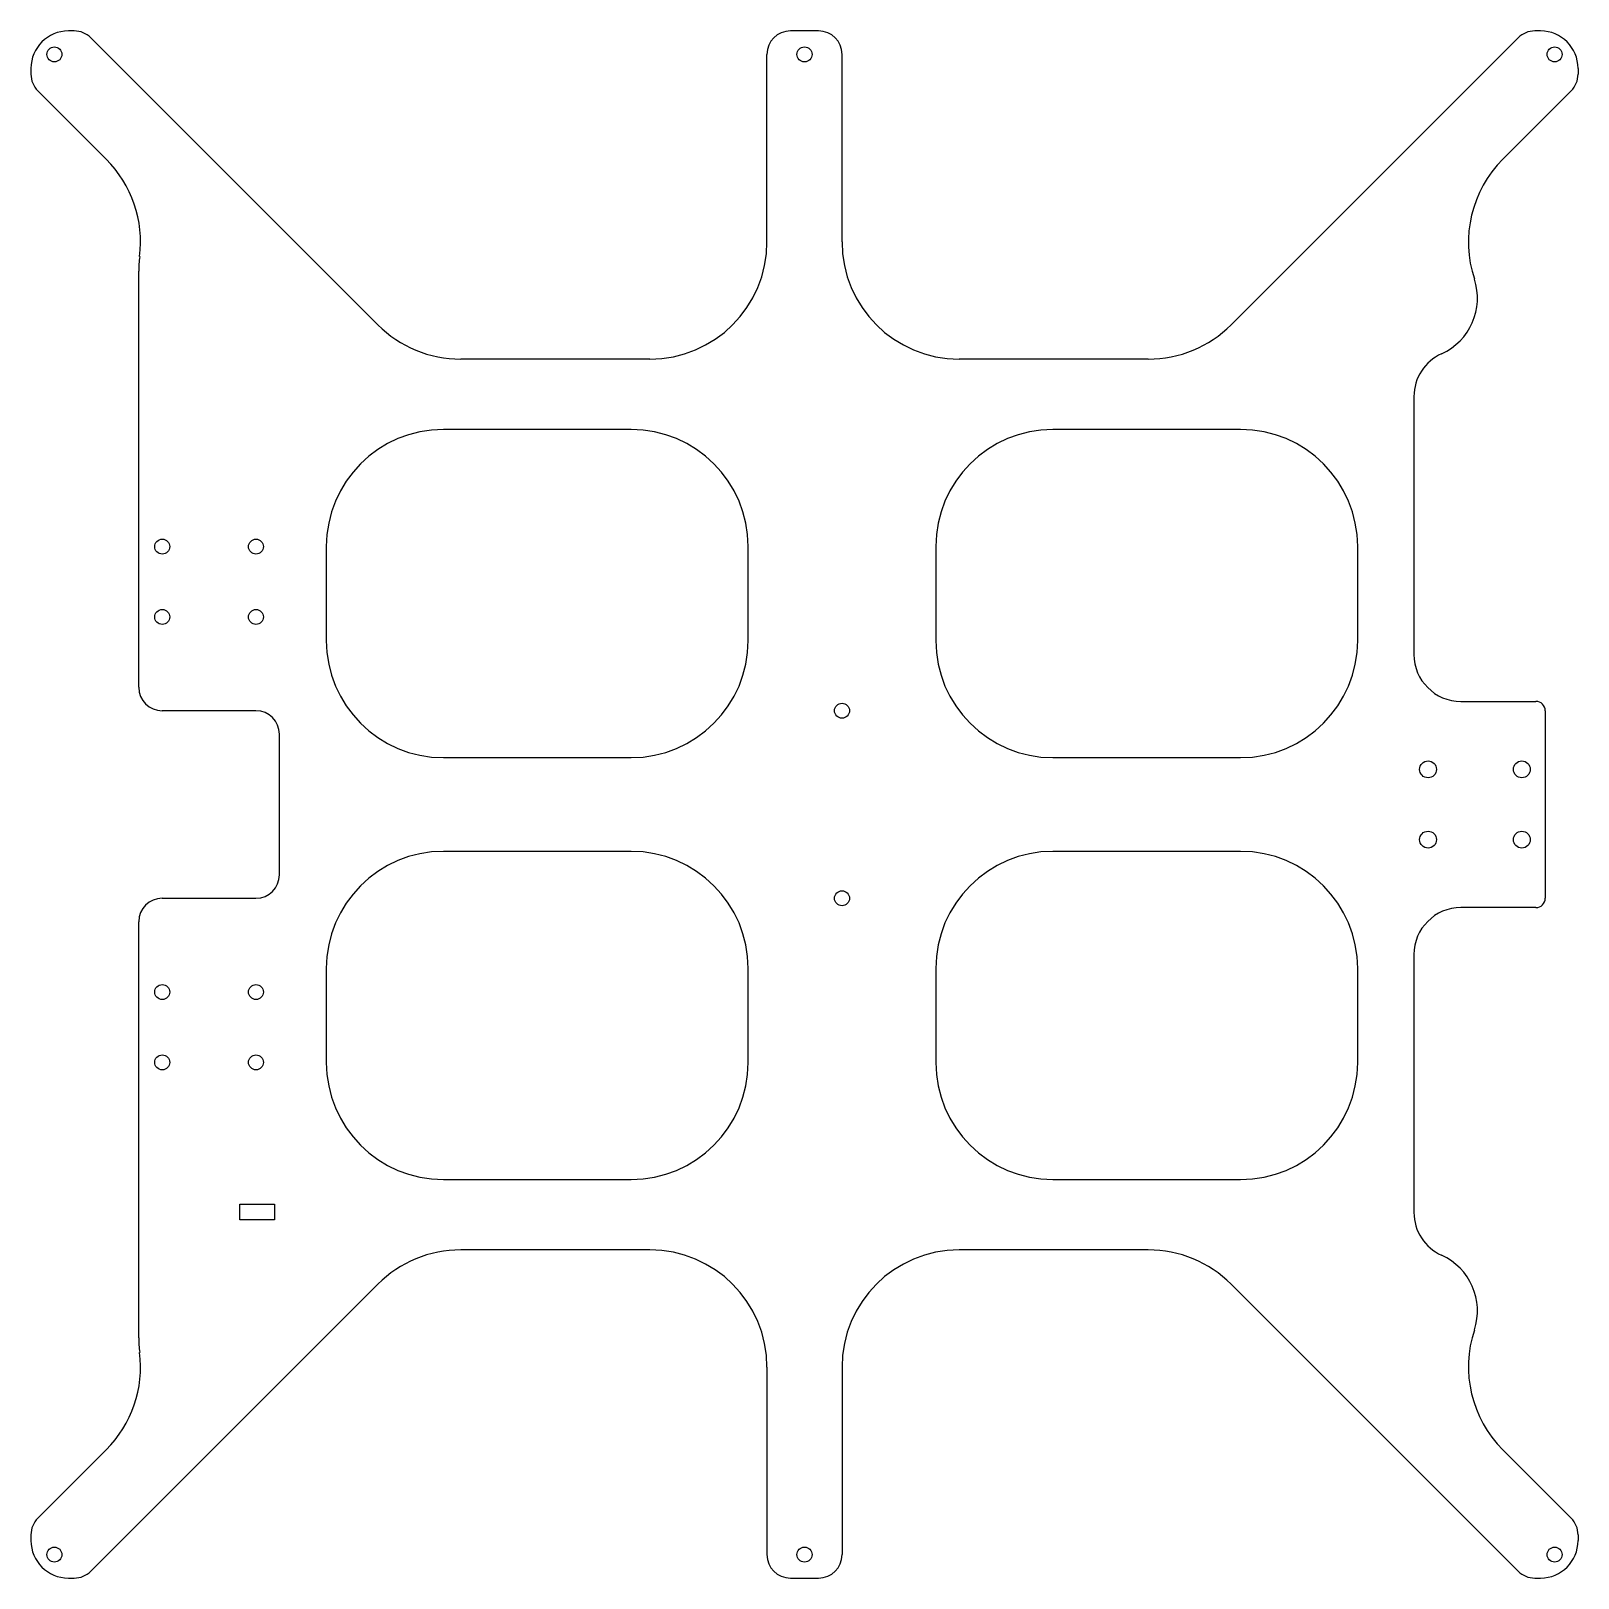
# Model space of a CAD drawing. Header units: millimetres. Extents: x -8 to 322, y 0 to 330.
import ezdxf

# ---------------------------------------------------------------- set-up
doc = ezdxf.new("R2010")
doc.units = ezdxf.units.MM

msp = doc.modelspace()

# ---------------------------------------------------------------- linework, layer by layer
at = {"color": 7, "linetype": 'Continuous', "lineweight": 25}
for p, q in [((1.24, 330), (0, 330)), ((65.99, 267.32), (4.78, 328.54)), ((160, 330), (154, 330)), ((248.01, 267.32), (309.22, 328.54)), ((314, 330), (312.76, 330)), ((149, 285), (149, 325)), ((165, 285), (165, 325)), ((-8, 322), (-8, 320.76)), ((322, 322), (322, 320.76)), ((8.06, 302.63), (-6.54, 317.22)), ((305.94, 302.63), (320.54, 317.22)), ((15, 190), (15, 278.77)), ((124, 260), (83.67, 260)), ((230.33, 260), (190, 260)), ((287, 252.03), (287, 197)), ((120, 245), (80, 245)), ((250, 245), (210, 245)), ((55, 220), (55, 200)), ((145, 200), (145, 220)), ((185, 220), (185, 200)), ((275, 200), (275, 220)), ((40, 185), (20, 185)), ((297, 187), (313, 187)), ((315, 185), (315, 145)), ((45, 150), (45, 180)), ((80, 175), (120, 175)), ((210, 175), (250, 175)), ((120, 155), (80, 155)), ((250, 155), (210, 155)), ((20, 145), (40, 145)), ((313, 143), (297, 143)), ((15, 51.23), (15, 140)), ((287, 133), (287, 77.97)), ((55, 130), (55, 110)), ((145, 110), (145, 130)), ((185, 130), (185, 110)), ((275, 110), (275, 130)), ((80, 85), (120, 85)), ((210, 85), (250, 85)), ((36.54, 79.72), (43.97, 79.72)), ((36.54, 76.38), (36.54, 79.72)), ((43.97, 79.72), (43.97, 76.38)), ((43.97, 76.38), (36.54, 76.38)), ((124, 70), (83.67, 70)), ((230.33, 70), (190, 70)), ((65.99, 62.68), (4.78, 1.46)), ((248.01, 62.68), (309.22, 1.46)), ((149, 45), (149, 5)), ((165, 45), (165, 5)), ((8.06, 27.37), (-6.54, 12.78)), ((305.94, 27.37), (320.54, 12.78)), ((-8, 9.24), (-8, 8)), ((322, 9.24), (322, 8)), ((0, 0), (1.24, 0)), ((154, 0), (160, 0)), ((312.76, 0), (314, 0))]:
    msp.add_line(p, q, dxfattribs=at)
for centre, radius in [((-3, 325), 1.6), ((157, 325), 1.6), ((317, 325), 1.6), ((20, 220), 1.6), ((40, 220), 1.6), ((20, 205), 1.6), ((40, 205), 1.6), ((165, 185), 1.6), ((290, 172.5), 1.8), ((310, 172.5), 1.8), ((290, 157.5), 1.8), ((310, 157.5), 1.8), ((165, 145), 1.6), ((20, 125), 1.6), ((40, 125), 1.6), ((20, 110), 1.6), ((40, 110), 1.6), ((-3, 5), 1.6), ((157, 5), 1.6), ((317, 5), 1.6)]:
    msp.add_circle(centre, radius, dxfattribs=at)
for centre, radius, start, end in [((0, 322), 8, 90, 180), ((1.24, 325), 5, 45, 90), ((154, 325), 5, 90, 180), ((160, 325), 5, 0, 90), ((312.76, 325), 5, 90, 135), ((314, 322), 8, 0, 90), ((-3, 320.76), 5, 180, 225), ((317, 320.76), 5, 315, 360), ((-9.62, 284.95), 25, 352.9011, 45), ((323.62, 284.95), 25, 135, 198.3253), ((124, 285), 25, 270, 0), ((190, 285), 25, 180, 270), ((40, 278.77), 25, 172.9011, 180), ((287.54, 273), 13, 294.2763, 18.3253), ((83.67, 285), 25, 225, 270), ((230.33, 285), 25, 270, 315), ((297, 252.03), 10, 114.2763, 180), ((80, 220), 25, 90, 180), ((120, 220), 25, 0, 90), ((210, 220), 25, 90, 180), ((250, 220), 25, 0, 90), ((80, 200), 25, 180, 270), ((120, 200), 25, 270, 0), ((210, 200), 25, 180, 270), ((250, 200), 25, 270, 0), ((297, 197), 10, 180, 270), ((20, 190), 5, 180, 270), ((40, 180), 5, 0, 90), ((313, 185), 2, 0, 90), ((80, 130), 25, 90, 180), ((120, 130), 25, 0, 90), ((210, 130), 25, 90, 180), ((250, 130), 25, 0, 90), ((40, 150), 5, 270, 0), ((20, 140), 5, 90, 180), ((297, 133), 10, 90, 180), ((313, 145), 2, 270, 0), ((80, 110), 25, 180, 270), ((120, 110), 25, 270, 0), ((210, 110), 25, 180, 270), ((250, 110), 25, 270, 0), ((297, 77.97), 10, 180, 245.7237), ((83.67, 45), 25, 90, 135), ((124, 45), 25, 0, 90), ((190, 45), 25, 90, 180), ((230.33, 45), 25, 45, 90), ((287.54, 57), 13, 341.6747, 65.7237), ((323.62, 45.05), 25, 161.6747, 225), ((40, 51.23), 25, 180, 187.0989), ((-9.62, 45.05), 25, 315, 7.0989), ((-3, 9.24), 5, 135, 180), ((317, 9.24), 5, 0, 45), ((0, 8), 8, 180, 270), ((314, 8), 8, 270, 0), ((154, 5), 5, 180, 270), ((160, 5), 5, 270, 0), ((1.24, 5), 5, 270, 315), ((312.76, 5), 5, 225, 270)]:
    msp.add_arc(centre, radius, start, end, dxfattribs=at)

doc.saveas('drawing.dxf')
